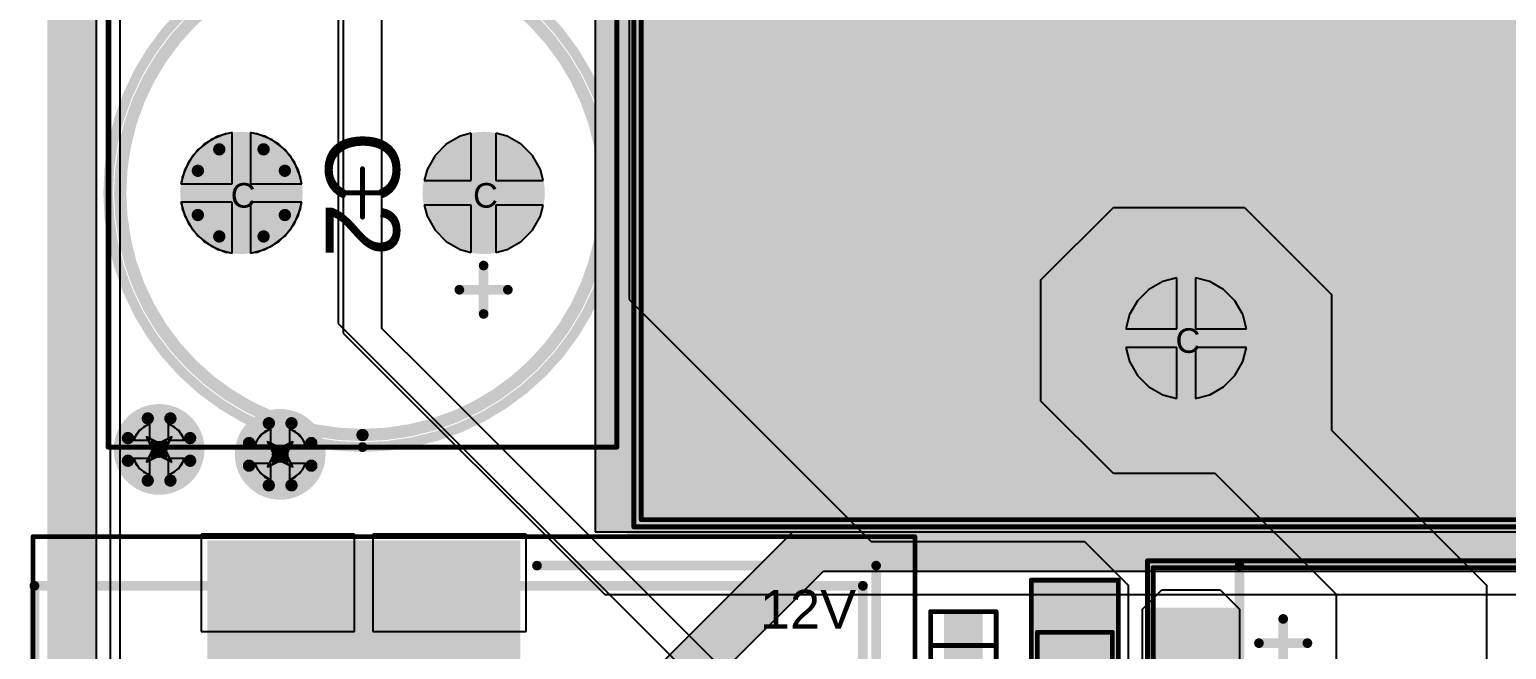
# Model space of a CAD drawing. Header units: millimetres. Extents: x -0.2 to 11.1, y -5.4 to 4.7.
# Drawn here: x -0.034 to 1.166, y 1.983 to 2.487 of the extents above; entities that cross this region are included whole.
import ezdxf

# ---------------------------------------------------------------- set-up
doc = ezdxf.new("R2010")
doc.units = ezdxf.units.MM
doc.header["$MEASUREMENT"] = 0
for name, color, linetype in [('BottomLayer', 5, 'Continuous'), ('BottomSolder', 6, 'Continuous'), ('DrillDrawing', 1, 'Continuous'), ('InternalPlane1', 76, 'Continuous'), ('InternalPlane2', 16, 'Continuous'), ('KeepOutLayer', 6, 'Continuous'), ('Mechanical1', 6, 'Continuous'), ('Mechanical13', 56, 'Continuous'), ('Mechanical3', 76, 'Continuous'), ('Mechanical5', 56, 'Continuous'), ('MultiLayer', 9, 'Continuous'), ('PadHoleLayer', 156, 'Continuous'), ('TopLayer', 1, 'Continuous'), ('TopOverlay', 2, 'Continuous'), ('TopPaste', 8, 'Continuous'), ('TopSolder', 216, 'Continuous'), ('ViaHoleLayer', 16, 'Continuous')]:
    doc.layers.add(name, color=color, linetype=linetype)
doc.styles.add('Arial', font='arial.ttf', dxfattribs={"height": 0.2})

# ---------------------------------------------------------------- blocks, each defined once
blk = doc.blocks.new('SOD_323F_2')
at = {"layer": 'TopLayer'}
for points in [[(-0.0758, -0.0108), (-0.0758, 0.0108), (-0.0344, 0.0108), (-0.0344, -0.0108)], [(0.0344, -0.0108), (0.0344, 0.0108), (0.0758, 0.0108), (0.0758, -0.0108)]]:
    blk.add_hatch(color=1, dxfattribs=at).paths.add_polyline_path(points)
at = {"layer": 'TopPaste'}
for points in [[(-0.0808, -0.0158), (-0.0808, 0.0158), (-0.0294, 0.0158), (-0.0294, -0.0158)], [(0.0294, -0.0158), (0.0294, 0.0158), (0.0808, 0.0158), (0.0808, -0.0158)]]:
    blk.add_hatch(color=8, dxfattribs=at).paths.add_polyline_path(points)
at = {"layer": 'TopSolder'}
for points in [[(-0.0778, -0.0128), (-0.0778, 0.0128), (-0.0325, 0.0128), (-0.0325, -0.0128)], [(0.0325, -0.0128), (0.0325, 0.0128), (0.0778, 0.0128), (0.0778, -0.0128)]]:
    blk.add_hatch(color=216, dxfattribs=at).paths.add_polyline_path(points)
at = {"layer": 'Mechanical1', "const_width": 0.00394}
for points in [[(-0.0531, -0.0266), (-0.0531, 0.0266)], [(0.0531, 0.0266), (-0.0531, 0.0266)], [(0.0531, -0.0266), (0.0531, 0.0266)], [(0.0531, -0.0266), (-0.0531, -0.0266)]]:
    blk.add_lwpolyline(points, dxfattribs=at)
at = {"layer": 'Mechanical1', "const_width": 0.00197}
for points in [[(-0.0541, 0.0266, 1), (-0.0522, 0.0266, 1)], [(-0.0541, 0.0266, 1), (-0.0522, 0.0266, 1)], [(0.0522, 0.0266, 1), (0.0541, 0.0266, 1)], [(0.0522, 0.0266, 1), (0.0541, 0.0266, 1)], [(-0.0541, -0.0266, 1), (-0.0522, -0.0266, 1)], [(-0.0541, -0.0266, 1), (-0.0522, -0.0266, 1)], [(0.0522, -0.0266, 1), (0.0541, -0.0266, 1)], [(0.0522, -0.0266, 1), (0.0541, -0.0266, 1)]]:
    blk.add_lwpolyline(points, format="xyb", close=True, dxfattribs=at)
at = {"layer": 'Mechanical3', "const_width": 0.00394}
for points in [[(-0.0807, -0.0266), (-0.0807, 0.0266)], [(0.0807, 0.0266), (-0.0807, 0.0266)], [(0.0807, -0.0266), (0.0807, 0.0266)], [(0, -0.0197), (0, 0.0197)], [(0.0197, 0), (-0.0197, 0)], [(0.0807, -0.0266), (-0.0807, -0.0266)]]:
    blk.add_lwpolyline(points, dxfattribs=at)
at = {"layer": 'Mechanical3', "const_width": 0.00197}
for points in [[(-0.0817, 0.0266, 1), (-0.0797, 0.0266, 1)], [(-0.0817, 0.0266, 1), (-0.0797, 0.0266, 1)], [(0.0797, 0.0266, 1), (0.0817, 0.0266, 1)], [(0.0797, 0.0266, 1), (0.0817, 0.0266, 1)], [(-0.001, 0.0197, 1), (0.001, 0.0197, 1)], [(-0.0207, 0, 1), (-0.0187, 0, 1)], [(0.0187, 0, 1), (0.0207, 0, 1)], [(-0.001, -0.0197, 1), (0.001, -0.0197, 1)], [(-0.0817, -0.0266, 1), (-0.0797, -0.0266, 1)], [(-0.0817, -0.0266, 1), (-0.0797, -0.0266, 1)], [(0.0797, -0.0266, 1), (0.0817, -0.0266, 1)], [(0.0797, -0.0266, 1), (0.0817, -0.0266, 1)]]:
    blk.add_lwpolyline(points, format="xyb", close=True, dxfattribs=at)
at = {"layer": 'Mechanical5', "const_width": 0.00394}
for points in [[(0.0807, 0.0266), (-0.0807, 0.0266)], [(-0.0807, -0.0266), (-0.0807, 0.0266)], [(0.0807, -0.0266), (0.0807, 0.0266)], [(0.0807, -0.0266), (-0.0807, -0.0266)]]:
    blk.add_lwpolyline(points, dxfattribs=at)
at = {"layer": 'Mechanical5', "const_width": 0.00197}
for points in [[(-0.0817, 0.0266, 1), (-0.0797, 0.0266, 1)], [(-0.0817, 0.0266, 1), (-0.0797, 0.0266, 1)], [(0.0797, 0.0266, 1), (0.0817, 0.0266, 1)], [(0.0797, 0.0266, 1), (0.0817, 0.0266, 1)], [(-0.0817, -0.0266, 1), (-0.0797, -0.0266, 1)], [(-0.0817, -0.0266, 1), (-0.0797, -0.0266, 1)], [(0.0797, -0.0266, 1), (0.0817, -0.0266, 1)], [(0.0797, -0.0266, 1), (0.0817, -0.0266, 1)]]:
    blk.add_lwpolyline(points, format="xyb", close=True, dxfattribs=at)
at = {"layer": 'TopOverlay', "const_width": 0.00787}
for points in [[(0.0315, 0.0266), (-0.0295, 0.0266)], [(-0.0236, -0.0266), (-0.0236, 0.0266)], [(0.0315, -0.0266), (-0.0295, -0.0266)]]:
    blk.add_lwpolyline(points, dxfattribs=at)
at = {"layer": 'TopOverlay', "const_width": 0.00394}
for points in [[(-0.0315, 0.0266, 1), (-0.0276, 0.0266, 1)], [(-0.0256, 0.0266, 1), (-0.0217, 0.0266, 1)], [(0.0295, 0.0266, 1), (0.0335, 0.0266, 1)], [(-0.0315, -0.0266, 1), (-0.0276, -0.0266, 1)], [(-0.0256, -0.0266, 1), (-0.0217, -0.0266, 1)], [(0.0295, -0.0266, 1), (0.0335, -0.0266, 1)]]:
    blk.add_lwpolyline(points, format="xyb", close=True, dxfattribs=at)
at = {"layer": 'Mechanical5'}
blk.add_text('D9', height=0.01969, dxfattribs=at).set_placement((-0.0164, -0.0098))
blk = doc.blocks.new('BV302S_13')
at = {"layer": 'BottomLayer'}
h = blk.add_hatch(color=5, dxfattribs=at)
edge = h.paths.add_edge_path()
edge.add_arc((-0.1969, -0.3937), 0.0394, 0, 360)
at = {"layer": 'BottomSolder'}
h = blk.add_hatch(color=6, dxfattribs=at)
edge = h.paths.add_edge_path()
edge.add_arc((-0.1969, -0.3937), 0.0413, 0, 360)
at = {"layer": 'InternalPlane1'}
h = blk.add_hatch(color=76, dxfattribs=at)
edge = h.paths.add_edge_path()
edge.add_arc((-0.1969, -0.3937), 0.0497, 0, 360)
at = {"layer": 'InternalPlane2'}
h = blk.add_hatch(color=16, dxfattribs=at)
edge = h.paths.add_edge_path()
edge.add_arc((-0.1969, -0.3937), 0.0497, 0, 360)
at = {"layer": 'MultiLayer'}
h = blk.add_hatch(color=9, dxfattribs=at)
edge = h.paths.add_edge_path()
edge.add_arc((-0.1969, -0.3937), 0.0394, 0, 360)
at = {"layer": 'PadHoleLayer'}
h = blk.add_hatch(color=156, dxfattribs=at)
edge = h.paths.add_edge_path()
edge.add_arc((-0.1969, -0.3937), 0.0197, 0, 360)
at = {"layer": 'TopLayer'}
h = blk.add_hatch(color=1, dxfattribs=at)
edge = h.paths.add_edge_path()
edge.add_arc((-0.1969, -0.3937), 0.0394, 0, 360)
at = {"layer": 'TopSolder'}
h = blk.add_hatch(color=216, dxfattribs=at)
edge = h.paths.add_edge_path()
edge.add_arc((-0.1969, -0.3937), 0.0413, 0, 360)
at = {"layer": 'Mechanical1', "const_width": 0.00394}
for points in [[(-0.6398, -0.5413), (-0.6398, 0.5413)], [(-0.6398, -0.5413), (0.6398, -0.5413)]]:
    blk.add_lwpolyline(points, dxfattribs=at)
at = {"layer": 'Mechanical1', "const_width": 0.00197}
blk.add_lwpolyline([(-0.6407, -0.5413, 1), (-0.6388, -0.5413, 1)], format="xyb", close=True, dxfattribs=at)
blk.add_lwpolyline([(-0.6407, -0.5413, 1), (-0.6388, -0.5413, 1)], format="xyb", close=True, dxfattribs=at)
at = {"layer": 'Mechanical3', "const_width": 0.00394}
for points in [[(-0.6457, -0.5472), (-0.6457, 0.5472)], [(-0.6457, -0.5472), (0.6457, -0.5472)]]:
    blk.add_lwpolyline(points, dxfattribs=at)
at = {"layer": 'Mechanical3', "const_width": 0.00197}
blk.add_lwpolyline([(-0.6467, -0.5472, 1), (-0.6447, -0.5472, 1)], format="xyb", close=True, dxfattribs=at)
blk.add_lwpolyline([(-0.6467, -0.5472, 1), (-0.6447, -0.5472, 1)], format="xyb", close=True, dxfattribs=at)
at = {"layer": 'Mechanical5', "const_width": 0.00394}
for points in [[(-0.6457, -0.5472), (-0.6457, 0.5472)], [(-0.6457, -0.5472), (0.6457, -0.5472)]]:
    blk.add_lwpolyline(points, dxfattribs=at)
at = {"layer": 'Mechanical5', "const_width": 0.00197}
blk.add_lwpolyline([(-0.6467, -0.5472, 1), (-0.6447, -0.5472, 1)], format="xyb", close=True, dxfattribs=at)
blk.add_lwpolyline([(-0.6467, -0.5472, 1), (-0.6447, -0.5472, 1)], format="xyb", close=True, dxfattribs=at)
at = {"layer": 'TopOverlay', "const_width": 0.0157}
for points in [[(-0.6457, -0.5472), (-0.6457, 0.5472)], [(-0.6457, -0.5472), (0.6457, -0.5472)]]:
    blk.add_lwpolyline(points, dxfattribs=at)
at = {"layer": 'TopOverlay', "const_width": 0.00787}
blk.add_lwpolyline([(-0.6496, -0.5472, 1), (-0.6417, -0.5472, 1)], format="xyb", close=True, dxfattribs=at)
blk.add_lwpolyline([(-0.6496, -0.5472, 1), (-0.6417, -0.5472, 1)], format="xyb", close=True, dxfattribs=at)
blk = doc.blocks.new('PJ_037AH_SMT_TR_67')
at = {"layer": 'TopLayer'}
blk.add_hatch(color=1, dxfattribs=at).paths.add_polyline_path([(0.0207, 0.1772), (-0.2234, 0.1772), (-0.2234, 0.3307), (0.0207, 0.3307)])
at = {"layer": 'TopPaste'}
blk.add_hatch(color=8, dxfattribs=at).paths.add_polyline_path([(0.0257, 0.1722), (-0.2284, 0.1722), (-0.2284, 0.3357), (0.0257, 0.3357)])
at = {"layer": 'TopSolder'}
blk.add_hatch(color=216, dxfattribs=at).paths.add_polyline_path([(0.0247, 0.1732), (-0.2274, 0.1732), (-0.2274, 0.3347), (0.0247, 0.3347)])
at = {"layer": 'Mechanical1', "const_width": 0.00787}
for points in [[(-0.369, 0.2986), (0.3042, 0.2986)], [(-0.369, -0.2998), (-0.369, 0.2986)], [(0.3042, -0.2998), (0.3042, 0.2986)]]:
    blk.add_lwpolyline(points, dxfattribs=at)
at = {"layer": 'Mechanical1', "const_width": 0.00394}
for points in [[(-0.371, 0.2986, 1), (-0.367, 0.2986, 1)], [(-0.371, 0.2986, 1), (-0.367, 0.2986, 1)], [(0.3022, 0.2986, 1), (0.3062, 0.2986, 1)], [(0.3022, 0.2986, 1), (0.3062, 0.2986, 1)]]:
    blk.add_lwpolyline(points, format="xyb", close=True, dxfattribs=at)
at = {"layer": 'Mechanical3', "const_width": 0.00394}
for points in [[(-0.3701, -0.3386), (-0.3701, 0.3386)], [(-0.3701, 0.3386), (-0.2362, 0.3386)], [(-0.2362, 0.3386), (0.3465, 0.3386)], [(0.3465, -0.3386), (0.3465, 0.3386)]]:
    blk.add_lwpolyline(points, dxfattribs=at)
at = {"layer": 'Mechanical3', "const_width": 0.00197}
for points in [[(-0.3711, 0.3386, 1), (-0.3691, 0.3386, 1)], [(-0.3711, 0.3386, 1), (-0.3691, 0.3386, 1)], [(-0.2372, 0.3386, 1), (-0.2352, 0.3386, 1)], [(-0.2372, 0.3386, 1), (-0.2352, 0.3386, 1)], [(0.3455, 0.3386, 1), (0.3474, 0.3386, 1)], [(0.3455, 0.3386, 1), (0.3474, 0.3386, 1)]]:
    blk.add_lwpolyline(points, format="xyb", close=True, dxfattribs=at)
at = {"layer": 'Mechanical5', "const_width": 0.00394}
for points in [[(-0.3701, 0.3386), (-0.2362, 0.3386)], [(-0.3701, -0.3386), (-0.3701, 0.3386)], [(-0.2362, 0.3386), (0.3465, 0.3386)], [(0.3465, -0.3386), (0.3465, 0.3386)]]:
    blk.add_lwpolyline(points, dxfattribs=at)
at = {"layer": 'Mechanical5', "const_width": 0.00197}
for points in [[(-0.3711, 0.3386, 1), (-0.3691, 0.3386, 1)], [(-0.3711, 0.3386, 1), (-0.3691, 0.3386, 1)], [(-0.2372, 0.3386, 1), (-0.2352, 0.3386, 1)], [(-0.2372, 0.3386, 1), (-0.2352, 0.3386, 1)], [(0.3455, 0.3386, 1), (0.3474, 0.3386, 1)], [(0.3455, 0.3386, 1), (0.3474, 0.3386, 1)]]:
    blk.add_lwpolyline(points, format="xyb", close=True, dxfattribs=at)
at = {"layer": 'TopOverlay', "const_width": 0.00787}
for points in [[(0.0394, 0.315), (0.315, 0.315)], [(0.315, 0.0591), (0.315, 0.315)]]:
    blk.add_lwpolyline(points, dxfattribs=at)
at = {"layer": 'TopOverlay', "const_width": 0.00394}
for points in [[(0.0374, 0.315, 1), (0.0413, 0.315, 1)], [(0.313, 0.315, 1), (0.3169, 0.315, 1)], [(0.313, 0.315, 1), (0.3169, 0.315, 1)]]:
    blk.add_lwpolyline(points, format="xyb", close=True, dxfattribs=at)
blk = doc.blocks.new('F1206_72')
at = {"layer": 'TopLayer'}
for points in [[(-0.1024, -0.0315), (-0.1024, 0.0315), (-0.0394, 0.0315), (-0.0394, -0.0315)], [(0.0394, -0.0315), (0.0394, 0.0315), (0.1024, 0.0315), (0.1024, -0.0315)]]:
    blk.add_hatch(color=1, dxfattribs=at).paths.add_polyline_path(points)
at = {"layer": 'TopPaste'}
for points in [[(-0.1074, -0.0365), (-0.1074, 0.0365), (-0.0344, 0.0365), (-0.0344, -0.0365)], [(0.0344, -0.0365), (0.0344, 0.0365), (0.1074, 0.0365), (0.1074, -0.0365)]]:
    blk.add_hatch(color=8, dxfattribs=at).paths.add_polyline_path(points)
at = {"layer": 'TopSolder'}
for points in [[(-0.1043, -0.0335), (-0.1043, 0.0335), (-0.0374, 0.0335), (-0.0374, -0.0335)], [(0.0374, -0.0335), (0.0374, 0.0335), (0.1043, 0.0335), (0.1043, -0.0335)]]:
    blk.add_hatch(color=216, dxfattribs=at).paths.add_polyline_path(points)
at = {"layer": 'Mechanical1', "const_width": 0.00394}
for points in [[(-0.063, 0.0305), (-0.063, -0.0305)], [(-0.063, 0.0305), (0.0639, 0.0305)], [(0.0639, 0.0305), (0.0639, -0.0305)], [(-0.063, -0.0305), (0.0639, -0.0305)]]:
    blk.add_lwpolyline(points, dxfattribs=at)
at = {"layer": 'Mechanical1', "const_width": 0.00197}
for points in [[(-0.064, 0.0305, 1), (-0.062, 0.0305, 1)], [(-0.064, 0.0305, 1), (-0.062, 0.0305, 1)], [(0.063, 0.0305, 1), (0.0649, 0.0305, 1)], [(0.063, 0.0305, 1), (0.0649, 0.0305, 1)], [(-0.064, -0.0305, 1), (-0.062, -0.0305, 1)], [(-0.064, -0.0305, 1), (-0.062, -0.0305, 1)], [(0.063, -0.0305, 1), (0.0649, -0.0305, 1)], [(0.063, -0.0305, 1), (0.0649, -0.0305, 1)]]:
    blk.add_lwpolyline(points, format="xyb", close=True, dxfattribs=at)
at = {"layer": 'Mechanical3', "const_width": 0.00394}
for points in [[(-0.1063, 0.0354), (0.1063, 0.0354)], [(-0.1063, 0.0354), (-0.1063, -0.0354)], [(0.1063, 0.0354), (0.1063, -0.0354)], [(0, 0.0197), (0, -0.0197)], [(-0.0197, 0), (0.0197, 0)], [(-0.1063, -0.0354), (0.1063, -0.0354)]]:
    blk.add_lwpolyline(points, dxfattribs=at)
at = {"layer": 'Mechanical3', "const_width": 0.00197}
for points in [[(-0.1073, 0.0354, 1), (-0.1053, 0.0354, 1)], [(-0.1073, 0.0354, 1), (-0.1053, 0.0354, 1)], [(0.1053, 0.0354, 1), (0.1073, 0.0354, 1)], [(0.1053, 0.0354, 1), (0.1073, 0.0354, 1)], [(-0.001, 0.0197, 1), (0.001, 0.0197, 1)], [(-0.0207, 0, 1), (-0.0187, 0, 1)], [(0.0187, 0, 1), (0.0207, 0, 1)], [(-0.001, -0.0197, 1), (0.001, -0.0197, 1)], [(-0.1073, -0.0354, 1), (-0.1053, -0.0354, 1)], [(-0.1073, -0.0354, 1), (-0.1053, -0.0354, 1)], [(0.1053, -0.0354, 1), (0.1073, -0.0354, 1)], [(0.1053, -0.0354, 1), (0.1073, -0.0354, 1)]]:
    blk.add_lwpolyline(points, format="xyb", close=True, dxfattribs=at)
at = {"layer": 'Mechanical5', "const_width": 0.00394}
for points in [[(-0.1063, 0.0354), (0.1063, 0.0354)], [(-0.1063, 0.0354), (-0.1063, -0.0354)], [(0.1063, 0.0354), (0.1063, -0.0354)], [(-0.1063, -0.0354), (0.1063, -0.0354)]]:
    blk.add_lwpolyline(points, dxfattribs=at)
at = {"layer": 'Mechanical5', "const_width": 0.00197}
for points in [[(-0.1073, 0.0354, 1), (-0.1053, 0.0354, 1)], [(-0.1073, 0.0354, 1), (-0.1053, 0.0354, 1)], [(0.1053, 0.0354, 1), (0.1073, 0.0354, 1)], [(0.1053, 0.0354, 1), (0.1073, 0.0354, 1)], [(-0.1073, -0.0354, 1), (-0.1053, -0.0354, 1)], [(-0.1073, -0.0354, 1), (-0.1053, -0.0354, 1)], [(0.1053, -0.0354, 1), (0.1073, -0.0354, 1)], [(0.1053, -0.0354, 1), (0.1073, -0.0354, 1)]]:
    blk.add_lwpolyline(points, format="xyb", close=True, dxfattribs=at)
at = {"layer": 'TopOverlay', "const_width": 0.00394}
for points in [[(-0.0335, 0.0315), (0.0335, 0.0315)], [(-0.0335, -0.0315), (0.0335, -0.0315)]]:
    blk.add_lwpolyline(points, dxfattribs=at)
at = {"layer": 'TopOverlay', "const_width": 0.00197}
for points in [[(-0.0344, 0.0315, 1), (-0.0325, 0.0315, 1)], [(0.0325, 0.0315, 1), (0.0344, 0.0315, 1)], [(-0.0344, -0.0315, 1), (-0.0325, -0.0315, 1)], [(0.0325, -0.0315, 1), (0.0344, -0.0315, 1)]]:
    blk.add_lwpolyline(points, format="xyb", close=True, dxfattribs=at)
at = {"layer": 'Mechanical5'}
blk.add_text('F1', height=0.01181, dxfattribs=at).set_placement((-0.0079, -0.0059))
blk = doc.blocks.new('CAP_RADIAL_D10_P5_125')
at = {"layer": 'BottomLayer'}
h = blk.add_hatch(color=5, dxfattribs=at)
edge = h.paths.add_edge_path()
edge.add_arc((0, 0.0984), 0.0394, 0, 360)
h = blk.add_hatch(color=5, dxfattribs=at)
edge = h.paths.add_edge_path()
edge.add_arc((0, -0.0984), 0.0394, 0, 360)
at = {"layer": 'BottomSolder'}
h = blk.add_hatch(color=6, dxfattribs=at)
edge = h.paths.add_edge_path()
edge.add_arc((0, 0.0984), 0.0413, 0, 360)
h = blk.add_hatch(color=6, dxfattribs=at)
edge = h.paths.add_edge_path()
edge.add_arc((0, -0.0984), 0.0413, 0, 360)
at = {"layer": 'InternalPlane1'}
h = blk.add_hatch(color=76, dxfattribs=at)
edge = h.paths.add_edge_path()
edge.add_arc((0, 0.0984), 0.0497, 0, 360)
at = {"layer": 'InternalPlane2'}
h = blk.add_hatch(color=16, dxfattribs=at)
edge = h.paths.add_edge_path()
edge.add_arc((0, 0.0984), 0.0497, 0, 360)
h = blk.add_hatch(color=16, dxfattribs=at)
edge = h.paths.add_edge_path()
edge.add_arc((0, -0.0984), 0.0497, 0, 360)
at = {"layer": 'MultiLayer'}
h = blk.add_hatch(color=9, dxfattribs=at)
edge = h.paths.add_edge_path()
edge.add_arc((0, 0.0984), 0.0394, 0, 360)
h = blk.add_hatch(color=9, dxfattribs=at)
edge = h.paths.add_edge_path()
edge.add_arc((0, -0.0984), 0.0394, 0, 360)
at = {"layer": 'PadHoleLayer'}
h = blk.add_hatch(color=156, dxfattribs=at)
edge = h.paths.add_edge_path()
edge.add_arc((0, 0.0984), 0.0197, 0, 360)
h = blk.add_hatch(color=156, dxfattribs=at)
edge = h.paths.add_edge_path()
edge.add_arc((0, -0.0984), 0.0197, 0, 360)
at = {"layer": 'TopLayer'}
h = blk.add_hatch(color=1, dxfattribs=at)
edge = h.paths.add_edge_path()
edge.add_arc((0, 0.0984), 0.0394, 0, 360)
h = blk.add_hatch(color=1, dxfattribs=at)
edge = h.paths.add_edge_path()
edge.add_arc((0, -0.0984), 0.0394, 0, 360)
at = {"layer": 'TopSolder'}
h = blk.add_hatch(color=216, dxfattribs=at)
edge = h.paths.add_edge_path()
edge.add_arc((0, 0.0984), 0.0413, 0, 360)
h = blk.add_hatch(color=216, dxfattribs=at)
edge = h.paths.add_edge_path()
edge.add_arc((0, -0.0984), 0.0413, 0, 360)
at = {"layer": 'InternalPlane1', "const_width": 0.01}
for points in [[(-0.018, -0.0631, -0.240079), (0.018, -0.0631)], [(-0.0354, -0.1164, -0.240079), (-0.0354, -0.0804)], [(0.0354, -0.0804, -0.240079), (0.0354, -0.1164)], [(0.018, -0.1338, -0.240079), (-0.018, -0.1338)]]:
    blk.add_lwpolyline(points, format="xyb", dxfattribs=at)
at = {"layer": 'InternalPlane1', "const_width": 0.005}
for points in [[(-0.0205, -0.0631, 1), (-0.0155, -0.0631, 1)], [(0.0155, -0.0631, 1), (0.0205, -0.0631, 1)], [(-0.0379, -0.0804, 1), (-0.0329, -0.0804, 1)], [(0.0329, -0.0804, 1), (0.0379, -0.0804, 1)], [(-0.0379, -0.1164, 1), (-0.0329, -0.1164, 1)], [(0.0329, -0.1164, 1), (0.0379, -0.1164, 1)], [(-0.0205, -0.1338, 1), (-0.0155, -0.1338, 1)], [(0.0155, -0.1338, 1), (0.0205, -0.1338, 1)]]:
    blk.add_lwpolyline(points, format="xyb", close=True, dxfattribs=at)
at = {"layer": 'Mechanical1', "const_width": 0.00394}
for points in [[(-0.2067, -0.2067), (-0.2067, 0.2067)], [(0.2067, 0.2067), (-0.2067, 0.2067)], [(0.2067, -0.2067), (0.2067, 0.2067)], [(0.2067, -0.2067), (-0.2067, -0.2067)]]:
    blk.add_lwpolyline(points, dxfattribs=at)
at = {"layer": 'Mechanical1', "const_width": 0.00197}
for points in [[(-0.2077, 0.2067, 1), (-0.2057, 0.2067, 1)], [(-0.2077, 0.2067, 1), (-0.2057, 0.2067, 1)], [(0.2057, 0.2067, 1), (0.2077, 0.2067, 1)], [(0.2057, 0.2067, 1), (0.2077, 0.2067, 1)], [(-0.2077, -0.2067, 1), (-0.2057, -0.2067, 1)], [(-0.2077, -0.2067, 1), (-0.2057, -0.2067, 1)], [(0.2057, -0.2067, 1), (0.2077, -0.2067, 1)], [(0.2057, -0.2067, 1), (0.2077, -0.2067, 1)]]:
    blk.add_lwpolyline(points, format="xyb", close=True, dxfattribs=at)
at = {"layer": 'Mechanical3'}
for points, const_width in [([(0.1969, 0, 1), (-0.1969, 0, 1)], 0.01), ([(-0.001, 0.0197, 1), (0.001, 0.0197, 1)], 0.00197), ([(-0.1994, 0, 1), (-0.1944, 0, 1)], 0.005), ([(-0.0207, 0, 1), (-0.0187, 0, 1)], 0.00197), ([(0.0187, 0, 1), (0.0207, 0, 1)], 0.00197), ([(0.1944, 0, 1), (0.1994, 0, 1)], 0.005), ([(-0.001, -0.0197, 1), (0.001, -0.0197, 1)], 0.00197)]:
    blk.add_lwpolyline(points, format="xyb", close=True, dxfattribs=dict(at, const_width=const_width))
at = {"layer": 'Mechanical3', "const_width": 0.00394}
for points in [[(0, -0.0197), (0, 0.0197)], [(0.0197, 0), (-0.0197, 0)]]:
    blk.add_lwpolyline(points, dxfattribs=at)
at = {"layer": 'Mechanical5'}
for points, const_width in [([(0.1969, 0, 1), (-0.1969, 0, 1)], 0.01), ([(-0.1994, 0, 1), (-0.1944, 0, 1)], 0.005), ([(0.1944, 0, 1), (0.1994, 0, 1)], 0.005)]:
    blk.add_lwpolyline(points, format="xyb", close=True, dxfattribs=dict(at, const_width=const_width))
at = {"layer": 'TopOverlay'}
for points, const_width in [([(0.2067, 0, 1), (-0.2067, 0, 1)], 0.00787), ([(0.0768, 0.1181, 1), (0.0807, 0.1181, 1)], 0.00394), ([(0.0571, 0.0984, 1), (0.061, 0.0984, 1)], 0.00394), ([(0.0965, 0.0984, 1), (0.1004, 0.0984, 1)], 0.00394), ([(0.0768, 0.0787, 1), (0.0807, 0.0787, 1)], 0.00394), ([(-0.2087, 0, 1), (-0.2047, 0, 1)], 0.00394), ([(0.2047, 0, 1), (0.2087, 0, 1)], 0.00394)]:
    blk.add_lwpolyline(points, format="xyb", close=True, dxfattribs=dict(at, const_width=const_width))
at = {"layer": 'TopOverlay', "const_width": 0.00787}
for points in [[(0.0787, 0.0787), (0.0787, 0.1181)], [(0.0984, 0.0984), (0.0591, 0.0984)]]:
    blk.add_lwpolyline(points, dxfattribs=at)
at = {"layer": 'Mechanical5'}
blk.add_text('C2', height=0.06, dxfattribs=at).set_placement((-0.05, -0.03))
blk = doc.blocks.new('DB105S_127')
at = {"layer": 'TopLayer'}
for points in [[(-0.1262, 0.2037), (-0.0789, 0.2037), (-0.0789, 0.1427), (-0.1262, 0.1427)], [(0.0789, 0.2037), (0.1262, 0.2037), (0.1262, 0.1427), (0.0789, 0.1427)], [(-0.1262, -0.1427), (-0.0789, -0.1427), (-0.0789, -0.2037), (-0.1262, -0.2037)], [(0.0789, -0.1427), (0.1262, -0.1427), (0.1262, -0.2037), (0.0789, -0.2037)]]:
    blk.add_hatch(color=1, dxfattribs=at).paths.add_polyline_path(points)
at = {"layer": 'TopPaste'}
for points in [[(-0.1312, 0.2087), (-0.0739, 0.2087), (-0.0739, 0.1377), (-0.1312, 0.1377)], [(0.0739, 0.2087), (0.1312, 0.2087), (0.1312, 0.1377), (0.0739, 0.1377)], [(-0.1312, -0.1377), (-0.0739, -0.1377), (-0.0739, -0.2087), (-0.1312, -0.2087)], [(0.0739, -0.1377), (0.1312, -0.1377), (0.1312, -0.2087), (0.0739, -0.2087)]]:
    blk.add_hatch(color=8, dxfattribs=at).paths.add_polyline_path(points)
at = {"layer": 'TopSolder'}
for points in [[(-0.1281, 0.2057), (-0.077, 0.2057), (-0.077, 0.1407), (-0.1281, 0.1407)], [(0.077, 0.2057), (0.1281, 0.2057), (0.1281, 0.1407), (0.077, 0.1407)], [(-0.1281, -0.1407), (-0.077, -0.1407), (-0.077, -0.2057), (-0.1281, -0.2057)], [(0.077, -0.1407), (0.1281, -0.1407), (0.1281, -0.2057), (0.077, -0.2057)]]:
    blk.add_hatch(color=216, dxfattribs=at).paths.add_polyline_path(points)
at = {"layer": 'Mechanical1', "const_width": 0.00394}
for points in [[(-0.1638, 0.2041), (-0.1638, -0.2053)], [(-0.1638, 0.2041), (0.1638, 0.2041)], [(0.1638, 0.2041), (0.1638, -0.2053)], [(-0.1638, -0.2053), (0.1638, -0.2053)]]:
    blk.add_lwpolyline(points, dxfattribs=at)
at = {"layer": 'Mechanical1', "const_width": 0.00197}
for points in [[(-0.1648, 0.2041, 1), (-0.1628, 0.2041, 1)], [(-0.1648, 0.2041, 1), (-0.1628, 0.2041, 1)], [(0.1628, 0.2041, 1), (0.1648, 0.2041, 1)], [(0.1628, 0.2041, 1), (0.1648, 0.2041, 1)], [(-0.1648, -0.2053, 1), (-0.1628, -0.2053, 1)], [(-0.1648, -0.2053, 1), (-0.1628, -0.2053, 1)], [(0.1628, -0.2053, 1), (0.1648, -0.2053, 1)], [(0.1628, -0.2053, 1), (0.1648, -0.2053, 1)]]:
    blk.add_lwpolyline(points, format="xyb", close=True, dxfattribs=at)
at = {"layer": 'Mechanical3', "const_width": 0.00394}
for points in [[(-0.1693, 0.2087), (-0.1693, -0.2087)], [(-0.1693, 0.2087), (0.1693, 0.2087)], [(0.1693, 0.2087), (0.1693, -0.2087)], [(0, 0.0197), (0, -0.0197)], [(-0.0197, 0), (0.0197, 0)], [(-0.1693, -0.2087), (0.1693, -0.2087)]]:
    blk.add_lwpolyline(points, dxfattribs=at)
at = {"layer": 'Mechanical3', "const_width": 0.00197}
for points in [[(-0.1703, 0.2087, 1), (-0.1683, 0.2087, 1)], [(-0.1703, 0.2087, 1), (-0.1683, 0.2087, 1)], [(0.1683, 0.2087, 1), (0.1703, 0.2087, 1)], [(0.1683, 0.2087, 1), (0.1703, 0.2087, 1)], [(-0.001, 0.0197, 1), (0.001, 0.0197, 1)], [(-0.0207, 0, 1), (-0.0187, 0, 1)], [(0.0187, 0, 1), (0.0207, 0, 1)], [(-0.001, -0.0197, 1), (0.001, -0.0197, 1)], [(-0.1703, -0.2087, 1), (-0.1683, -0.2087, 1)], [(-0.1703, -0.2087, 1), (-0.1683, -0.2087, 1)], [(0.1683, -0.2087, 1), (0.1703, -0.2087, 1)], [(0.1683, -0.2087, 1), (0.1703, -0.2087, 1)]]:
    blk.add_lwpolyline(points, format="xyb", close=True, dxfattribs=at)
at = {"layer": 'Mechanical5', "const_width": 0.00394}
for points in [[(-0.1693, 0.2087), (-0.1693, -0.2087)], [(-0.1693, 0.2087), (0.1693, 0.2087)], [(0.1693, 0.2087), (0.1693, -0.2087)], [(-0.1693, -0.2087), (0.1693, -0.2087)]]:
    blk.add_lwpolyline(points, dxfattribs=at)
at = {"layer": 'Mechanical5', "const_width": 0.00197}
for points in [[(-0.1703, 0.2087, 1), (-0.1683, 0.2087, 1)], [(-0.1703, 0.2087, 1), (-0.1683, 0.2087, 1)], [(0.1683, 0.2087, 1), (0.1703, 0.2087, 1)], [(0.1683, 0.2087, 1), (0.1703, 0.2087, 1)], [(-0.1703, -0.2087, 1), (-0.1683, -0.2087, 1)], [(-0.1703, -0.2087, 1), (-0.1683, -0.2087, 1)], [(0.1683, -0.2087, 1), (0.1703, -0.2087, 1)], [(0.1683, -0.2087, 1), (0.1703, -0.2087, 1)]]:
    blk.add_lwpolyline(points, format="xyb", close=True, dxfattribs=at)
at = {"layer": 'TopOverlay', "const_width": 0.00787}
for points in [[(-0.1654, 0.1339), (0.1654, 0.1339)], [(-0.1654, 0.1339), (-0.1654, -0.1339)], [(0.1654, 0.1339), (0.1654, -0.1339)], [(0.1024, 0.1181), (0.1024, 0.0787)], [(-0.122, 0.0984), (-0.0827, 0.0984)], [(0.0827, 0.0984), (0.122, 0.0984)], [(-0.1654, -0.1339), (0.1654, -0.1339)]]:
    blk.add_lwpolyline(points, dxfattribs=at)
at = {"layer": 'TopOverlay', "const_width": 0.00394}
for points in [[(-0.1673, 0.1339, 1), (-0.1634, 0.1339, 1)], [(-0.1673, 0.1339, 1), (-0.1634, 0.1339, 1)], [(0.1634, 0.1339, 1), (0.1673, 0.1339, 1)], [(0.1634, 0.1339, 1), (0.1673, 0.1339, 1)], [(0.1004, 0.1181, 1), (0.1043, 0.1181, 1)], [(-0.124, 0.0984, 1), (-0.1201, 0.0984, 1)], [(-0.0846, 0.0984, 1), (-0.0807, 0.0984, 1)], [(0.0807, 0.0984, 1), (0.0846, 0.0984, 1)], [(0.1201, 0.0984, 1), (0.124, 0.0984, 1)], [(0.1004, 0.0787, 1), (0.1043, 0.0787, 1)], [(-0.1673, -0.1339, 1), (-0.1634, -0.1339, 1)], [(-0.1673, -0.1339, 1), (-0.1634, -0.1339, 1)], [(0.1634, -0.1339, 1), (0.1673, -0.1339, 1)], [(0.1634, -0.1339, 1), (0.1673, -0.1339, 1)]]:
    blk.add_lwpolyline(points, format="xyb", close=True, dxfattribs=at)
at = {"layer": 'Mechanical5'}
blk.add_text('BR1', height=0.06, dxfattribs=at).set_placement((-0.07, -0.03))
at = {"layer": 'TopOverlay'}
for p in [(-0.1224, -0.1638), (0.0824, -0.1638)]:
    blk.add_text('~', height=0.06, dxfattribs=at).set_placement(p)

msp = doc.modelspace()

# ---------------------------------------------------------------- hatches: boundary and pattern name
at = {"layer": 'BottomLayer'}
h = msp.add_hatch(color=5, dxfattribs=at)
edge = h.paths.add_edge_path()
edge.add_arc((0.0709, 2.1457), 0.0118, 0, 360)
h = msp.add_hatch(color=5, dxfattribs=at)
edge = h.paths.add_edge_path()
edge.add_arc((0.1693, 2.1417), 0.0118, 0, 360)
at = {"layer": 'InternalPlane1'}
msp.add_hatch(color=76, dxfattribs=at).paths.add_polyline_path([(0.4252, 2.0787), (1.7598, 2.0787), (1.7598, 2.6772), (0.4252, 2.6772)])
at = {"layer": 'InternalPlane2'}
msp.add_hatch(color=16, dxfattribs=at).paths.add_polyline_path([(0.4252, 2.0787), (1.7598, 2.0787), (1.7598, 2.6772), (0.4252, 2.6772)])
h = msp.add_hatch(color=16, dxfattribs=at)
edge = h.paths.add_edge_path()
edge.add_arc((0.0709, 2.1457), 0.0369, 0, 360)
h = msp.add_hatch(color=16, dxfattribs=at)
edge = h.paths.add_edge_path()
edge.add_arc((0.1693, 2.1417), 0.0369, 0, 360)
at = {"layer": 'TopLayer'}
h = msp.add_hatch(color=1, dxfattribs=at)
edge = h.paths.add_edge_path()
edge.add_arc((0.0709, 2.1457), 0.0118, 0, 360)
h = msp.add_hatch(color=1, dxfattribs=at)
edge = h.paths.add_edge_path()
edge.add_arc((0.1693, 2.1417), 0.0118, 0, 360)
at = {"layer": 'ViaHoleLayer'}
h = msp.add_hatch(color=16, dxfattribs=at)
edge = h.paths.add_edge_path()
edge.add_arc((0.0709, 2.1457), 0.00689, 0, 360)
h = msp.add_hatch(color=16, dxfattribs=at)
edge = h.paths.add_edge_path()
edge.add_arc((0.1693, 2.1417), 0.00689, 0, 360)

# ---------------------------------------------------------------- linework, layer by layer
at = {"layer": 'BottomLayer'}
for p, q in [((0.0394, 1.9134), (0.0394, 2.8346)), ((0.2205, 2.8425), (0.2205, 2.2402)), ((0.1249, 2.4024), (0.1129, 2.3975)), ((0.1303, 2.4031), (0.1249, 2.4024)), ((0.1303, 2.3618), (0.1303, 2.4031)), ((0.1507, 2.4024), (0.1453, 2.4031)), ((0.1453, 2.4031), (0.1453, 2.3618)), ((0.1627, 2.3975), (0.1507, 2.4024)), ((0.1026, 2.3895), (0.0947, 2.3792)), ((0.1129, 2.3975), (0.1026, 2.3895)), ((0.173, 2.3895), (0.1627, 2.3975)), ((0.1809, 2.3792), (0.173, 2.3895)), ((0.0947, 2.3792), (0.0897, 2.3672)), ((0.1859, 2.3672), (0.1809, 2.3792)), ((0.0897, 2.3672), (0.089, 2.3618)), ((0.1866, 2.3618), (0.1859, 2.3672)), ((0.089, 2.3618), (0.1303, 2.3618)), ((0.1453, 2.3618), (0.1866, 2.3618)), ((0.1303, 2.3468), (0.089, 2.3468)), ((0.089, 2.3468), (0.0897, 2.3414)), ((0.0897, 2.3414), (0.0947, 2.3294)), ((0.1303, 2.3055), (0.1303, 2.3468)), ((0.1866, 2.3468), (0.1453, 2.3468)), ((0.1453, 2.3468), (0.1453, 2.3055)), ((0.1809, 2.3294), (0.1859, 2.3414)), ((0.1859, 2.3414), (0.1866, 2.3468)), ((0.0947, 2.3294), (0.1026, 2.3191)), ((0.173, 2.3191), (0.1809, 2.3294)), ((0.1026, 2.3191), (0.1129, 2.3112)), ((0.1627, 2.3112), (0.173, 2.3191)), ((0.1129, 2.3112), (0.1249, 2.3062)), ((0.1249, 2.3062), (0.1303, 2.3055)), ((0.1453, 2.3055), (0.1507, 2.3062)), ((0.1507, 2.3062), (0.1627, 2.3112)), ((0.2205, 2.2402), (0.4331, 2.0276)), ((0.0551, 2.1614), (0.0503, 2.1542)), ((0.0624, 2.1662), (0.0551, 2.1614)), ((0.0634, 2.1664), (0.0624, 2.1662)), ((0.0634, 2.1532), (0.0634, 2.1664)), ((0.0794, 2.1662), (0.0784, 2.1664)), ((0.0784, 2.1664), (0.0784, 2.1532)), ((0.0866, 2.1614), (0.0794, 2.1662)), ((0.0914, 2.1542), (0.0866, 2.1614)), ((0.1608, 2.1623), (0.1536, 2.1575)), ((0.1618, 2.1625), (0.1608, 2.1623)), ((0.1618, 2.1492), (0.1618, 2.1625)), ((0.1778, 2.1623), (0.1768, 2.1625)), ((0.1768, 2.1625), (0.1768, 2.1492)), ((0.185, 2.1575), (0.1778, 2.1623)), ((0.0503, 2.1542), (0.0501, 2.1532)), ((0.0501, 2.1532), (0.0634, 2.1532)), ((0.0784, 2.1532), (0.0916, 2.1532)), ((0.0916, 2.1532), (0.0914, 2.1542)), ((0.1487, 2.1502), (0.1485, 2.1492)), ((0.1485, 2.1492), (0.1618, 2.1492)), ((0.1536, 2.1575), (0.1487, 2.1502)), ((0.1768, 2.1492), (0.19, 2.1492)), ((0.1898, 2.1502), (0.185, 2.1575)), ((0.19, 2.1492), (0.1898, 2.1502)), ((0.0634, 2.1382), (0.0501, 2.1382)), ((0.0501, 2.1382), (0.0503, 2.1372)), ((0.0503, 2.1372), (0.0551, 2.1299)), ((0.0634, 2.1249), (0.0634, 2.1382)), ((0.0916, 2.1382), (0.0784, 2.1382)), ((0.0784, 2.1382), (0.0784, 2.1249)), ((0.0866, 2.1299), (0.0914, 2.1372)), ((0.0914, 2.1372), (0.0916, 2.1382)), ((0.0551, 2.1299), (0.0624, 2.1251)), ((0.0624, 2.1251), (0.0634, 2.1249)), ((0.0784, 2.1249), (0.0794, 2.1251)), ((0.0794, 2.1251), (0.0866, 2.1299)), ((0.1618, 2.1342), (0.1485, 2.1342)), ((0.1485, 2.1342), (0.1487, 2.1332)), ((0.1487, 2.1332), (0.1536, 2.126)), ((0.1536, 2.126), (0.1608, 2.1212)), ((0.1618, 2.121), (0.1618, 2.1342)), ((0.19, 2.1342), (0.1768, 2.1342)), ((0.1768, 2.1342), (0.1768, 2.121)), ((0.1778, 2.1212), (0.185, 2.126)), ((0.185, 2.126), (0.1898, 2.1332)), ((0.1898, 2.1332), (0.19, 2.1342)), ((0.1608, 2.1212), (0.1618, 2.121)), ((0.1768, 2.121), (0.1778, 2.1212)), ((0.4331, 2.0276), (1.7559, 2.0276))]:
    msp.add_line(p, q, dxfattribs=at)
at = {"layer": 'DrillDrawing', "const_width": 0.002}
for points in [[(0.0609, 2.1557), (0.0709, 2.1507)], [(0.0609, 2.1557), (0.0659, 2.1457)], [(0.0649, 2.1517), (0.0709, 2.1487)], [(0.0649, 2.1517), (0.0679, 2.1457)], [(0.0709, 2.1507), (0.0809, 2.1557)], [(0.0709, 2.1487), (0.0769, 2.1517)], [(0.0739, 2.1457), (0.0769, 2.1517)], [(0.0759, 2.1457), (0.0809, 2.1557)], [(0.1593, 2.1517), (0.1693, 2.1467)], [(0.1593, 2.1517), (0.1643, 2.1417)], [(0.1633, 2.1477), (0.1693, 2.1447)], [(0.1633, 2.1477), (0.1663, 2.1417)], [(0.1693, 2.1467), (0.1793, 2.1517)], [(0.1693, 2.1447), (0.1753, 2.1477)], [(0.1723, 2.1417), (0.1753, 2.1477)], [(0.1743, 2.1417), (0.1793, 2.1517)], [(0.0609, 2.1357), (0.0659, 2.1457)], [(0.0609, 2.1357), (0.0709, 2.1407)], [(0.0649, 2.1397), (0.0679, 2.1457)], [(0.0649, 2.1397), (0.0709, 2.1427)], [(0.0709, 2.1427), (0.0769, 2.1397)], [(0.0709, 2.1407), (0.0809, 2.1357)], [(0.0739, 2.1457), (0.0769, 2.1397)], [(0.0759, 2.1457), (0.0809, 2.1357)], [(0.1593, 2.1317), (0.1643, 2.1417)], [(0.1593, 2.1317), (0.1693, 2.1367)], [(0.1633, 2.1357), (0.1663, 2.1417)], [(0.1633, 2.1357), (0.1693, 2.1387)], [(0.1693, 2.1387), (0.1753, 2.1357)], [(0.1693, 2.1367), (0.1793, 2.1317)], [(0.1723, 2.1417), (0.1753, 2.1357)], [(0.1743, 2.1417), (0.1793, 2.1317)]]:
    msp.add_lwpolyline(points, dxfattribs=at)
at = {"layer": 'DrillDrawing', "const_width": 0.001}
for points in [[(0.0604, 2.1557, 1), (0.0614, 2.1557, 1)], [(0.0604, 2.1557, 1), (0.0614, 2.1557, 1)], [(0.0644, 2.1517, 1), (0.0654, 2.1517, 1)], [(0.0644, 2.1517, 1), (0.0654, 2.1517, 1)], [(0.0704, 2.1507, 1), (0.0714, 2.1507, 1)], [(0.0704, 2.1507, 1), (0.0714, 2.1507, 1)], [(0.0704, 2.1487, 1), (0.0714, 2.1487, 1)], [(0.0704, 2.1487, 1), (0.0714, 2.1487, 1)], [(0.0764, 2.1517, 1), (0.0774, 2.1517, 1)], [(0.0764, 2.1517, 1), (0.0774, 2.1517, 1)], [(0.0804, 2.1557, 1), (0.0814, 2.1557, 1)], [(0.0804, 2.1557, 1), (0.0814, 2.1557, 1)], [(0.1588, 2.1517, 1), (0.1598, 2.1517, 1)], [(0.1588, 2.1517, 1), (0.1598, 2.1517, 1)], [(0.1628, 2.1477, 1), (0.1638, 2.1477, 1)], [(0.1628, 2.1477, 1), (0.1638, 2.1477, 1)], [(0.1748, 2.1477, 1), (0.1758, 2.1477, 1)], [(0.1748, 2.1477, 1), (0.1758, 2.1477, 1)], [(0.1788, 2.1517, 1), (0.1798, 2.1517, 1)], [(0.1788, 2.1517, 1), (0.1798, 2.1517, 1)], [(0.0604, 2.1357, 1), (0.0614, 2.1357, 1)], [(0.0604, 2.1357, 1), (0.0614, 2.1357, 1)], [(0.0644, 2.1397, 1), (0.0654, 2.1397, 1)], [(0.0644, 2.1397, 1), (0.0654, 2.1397, 1)], [(0.0654, 2.1457, 1), (0.0664, 2.1457, 1)], [(0.0654, 2.1457, 1), (0.0664, 2.1457, 1)], [(0.0674, 2.1457, 1), (0.0684, 2.1457, 1)], [(0.0674, 2.1457, 1), (0.0684, 2.1457, 1)], [(0.0704, 2.1427, 1), (0.0714, 2.1427, 1)], [(0.0704, 2.1427, 1), (0.0714, 2.1427, 1)], [(0.0704, 2.1407, 1), (0.0714, 2.1407, 1)], [(0.0704, 2.1407, 1), (0.0714, 2.1407, 1)], [(0.0734, 2.1457, 1), (0.0744, 2.1457, 1)], [(0.0734, 2.1457, 1), (0.0744, 2.1457, 1)], [(0.0754, 2.1457, 1), (0.0764, 2.1457, 1)], [(0.0754, 2.1457, 1), (0.0764, 2.1457, 1)], [(0.0764, 2.1397, 1), (0.0774, 2.1397, 1)], [(0.0764, 2.1397, 1), (0.0774, 2.1397, 1)], [(0.0804, 2.1357, 1), (0.0814, 2.1357, 1)], [(0.0804, 2.1357, 1), (0.0814, 2.1357, 1)], [(0.1628, 2.1357, 1), (0.1638, 2.1357, 1)], [(0.1628, 2.1357, 1), (0.1638, 2.1357, 1)], [(0.1638, 2.1417, 1), (0.1648, 2.1417, 1)], [(0.1638, 2.1417, 1), (0.1648, 2.1417, 1)], [(0.1658, 2.1417, 1), (0.1668, 2.1417, 1)], [(0.1658, 2.1417, 1), (0.1668, 2.1417, 1)], [(0.1688, 2.1467, 1), (0.1698, 2.1467, 1)], [(0.1688, 2.1467, 1), (0.1698, 2.1467, 1)], [(0.1688, 2.1447, 1), (0.1698, 2.1447, 1)], [(0.1688, 2.1447, 1), (0.1698, 2.1447, 1)], [(0.1688, 2.1387, 1), (0.1698, 2.1387, 1)], [(0.1688, 2.1387, 1), (0.1698, 2.1387, 1)], [(0.1688, 2.1367, 1), (0.1698, 2.1367, 1)], [(0.1688, 2.1367, 1), (0.1698, 2.1367, 1)], [(0.1718, 2.1417, 1), (0.1728, 2.1417, 1)], [(0.1718, 2.1417, 1), (0.1728, 2.1417, 1)], [(0.1738, 2.1417, 1), (0.1748, 2.1417, 1)], [(0.1738, 2.1417, 1), (0.1748, 2.1417, 1)], [(0.1748, 2.1357, 1), (0.1758, 2.1357, 1)], [(0.1748, 2.1357, 1), (0.1758, 2.1357, 1)], [(0.1588, 2.1317, 1), (0.1598, 2.1317, 1)], [(0.1588, 2.1317, 1), (0.1598, 2.1317, 1)], [(0.1788, 2.1317, 1), (0.1798, 2.1317, 1)], [(0.1788, 2.1317, 1), (0.1798, 2.1317, 1)]]:
    msp.add_lwpolyline(points, format="xyb", close=True, dxfattribs=at)
at = {"layer": 'InternalPlane1'}
for p, q in [((0.0201, 0.9843), (0.0201, 2.878)), ((0.4252, 2.622), (0.4252, 2.0787)), ((0.4252, 2.0787), (1.7598, 2.0787))]:
    msp.add_line(p, q, dxfattribs=at)
at = {"layer": 'InternalPlane1', "const_width": 0.04}
msp.add_lwpolyline([(0, 0), (0, 3.6063)], dxfattribs=at)
at = {"layer": 'InternalPlane1', "const_width": 0.01}
for points in [[(0.0617, 2.1709, -0.176327), (0.0801, 2.1709)], [(0.1601, 2.167, -0.176327), (0.1785, 2.167)], [(0.0456, 2.1365, -0.176327), (0.0456, 2.1549)], [(0.0961, 2.1549, -0.176327), (0.0961, 2.1365)], [(0.144, 2.1325, -0.176327), (0.144, 2.1509)], [(0.1946, 2.1509, -0.176327), (0.1946, 2.1325)], [(0.0801, 2.1204, -0.176327), (0.0617, 2.1204)], [(0.1785, 2.1165, -0.176327), (0.1601, 2.1165)]]:
    msp.add_lwpolyline(points, format="xyb", dxfattribs=at)
at = {"layer": 'InternalPlane1', "const_width": 0.005}
for points in [[(0.0592, 2.1709, 1), (0.0642, 2.1709, 1)], [(0.0776, 2.1709, 1), (0.0826, 2.1709, 1)], [(0.1576, 2.167, 1), (0.1626, 2.167, 1)], [(0.176, 2.167, 1), (0.181, 2.167, 1)], [(0.0431, 2.1549, 1), (0.0481, 2.1549, 1)], [(0.0936, 2.1549, 1), (0.0986, 2.1549, 1)], [(0.1415, 2.1509, 1), (0.1465, 2.1509, 1)], [(0.1921, 2.1509, 1), (0.1971, 2.1509, 1)], [(0.0431, 2.1365, 1), (0.0481, 2.1365, 1)], [(0.0936, 2.1365, 1), (0.0986, 2.1365, 1)], [(0.1415, 2.1325, 1), (0.1465, 2.1325, 1)], [(0.1921, 2.1325, 1), (0.1971, 2.1325, 1)], [(0.0592, 2.1204, 1), (0.0642, 2.1204, 1)], [(0.0776, 2.1204, 1), (0.0826, 2.1204, 1)], [(0.1576, 2.1165, 1), (0.1626, 2.1165, 1)], [(0.176, 2.1165, 1), (0.181, 2.1165, 1)]]:
    msp.add_lwpolyline(points, format="xyb", close=True, dxfattribs=at)
at = {"layer": 'InternalPlane2'}
for p, q in [((0.0201, 0.9843), (0.0201, 2.878)), ((0.4252, 2.622), (0.4252, 2.0787)), ((0.5858, 2.0787), (0.3952, 1.8882)), ((0.4252, 2.0787), (0.5858, 2.0787)), ((0.4295, 1.8657), (0.6107, 2.0468)), ((0.6107, 2.0468), (1.7283, 2.0468))]:
    msp.add_line(p, q, dxfattribs=at)
at = {"layer": 'InternalPlane2', "const_width": 0.04}
for points in [[(0, 0), (0, 3.6063)], [(0.4094, 1.874), (0.6024, 2.0669)], [(0.6024, 2.0669), (1.7283, 2.0669)]]:
    msp.add_lwpolyline(points, dxfattribs=at)
at = {"layer": 'InternalPlane2', "const_width": 0.02}
msp.add_lwpolyline([(0.5924, 2.0669, 1), (0.6124, 2.0669, 1)], format="xyb", close=True, dxfattribs=at)
msp.add_lwpolyline([(0.5924, 2.0669, 1), (0.6124, 2.0669, 1)], format="xyb", close=True, dxfattribs=at)
at = {"layer": 'KeepOutLayer', "const_width": 0.01}
msp.add_lwpolyline([(0, 0), (0, 3.6063)], dxfattribs=at)
at = {"layer": 'Mechanical13', "const_width": 0.016}
msp.add_lwpolyline([(-0.0079, 0.9488), (-0.0079, 3.6142)], dxfattribs=at)
at = {"layer": 'TopLayer'}
for p, q in [((0.2165, 2.8346), (0.2165, 2.248)), ((0.252, 2.2441), (0.252, 2.8346)), ((0.4528, 2.8307), (0.4528, 2.2677)), ((0.0315, 1.0481), (0.0315, 2.8102)), ((0.1187, 2.4003), (0.1075, 2.3938)), ((0.1303, 2.4034), (0.1187, 2.4003)), ((0.1303, 2.3618), (0.1303, 2.4034)), ((0.1569, 2.4003), (0.1453, 2.4034)), ((0.1453, 2.4034), (0.1453, 2.3618)), ((0.1681, 2.3938), (0.1569, 2.4003)), ((0.3156, 2.4003), (0.3043, 2.3938)), ((0.3246, 2.4028), (0.3156, 2.4003)), ((0.3246, 2.3643), (0.3246, 2.4028)), ((0.3537, 2.4003), (0.3446, 2.4028)), ((0.3446, 2.4028), (0.3446, 2.3643)), ((0.365, 2.3938), (0.3537, 2.4003)), ((0.1075, 2.3938), (0.0983, 2.3846)), ((0.1773, 2.3846), (0.1681, 2.3938)), ((0.3043, 2.3938), (0.2951, 2.3846)), ((0.3742, 2.3846), (0.365, 2.3938)), ((0.0983, 2.3846), (0.0918, 2.3734)), ((0.1838, 2.3734), (0.1773, 2.3846)), ((0.2951, 2.3846), (0.2886, 2.3734)), ((0.3807, 2.3734), (0.3742, 2.3846)), ((0.0918, 2.3734), (0.0887, 2.3618)), ((0.1869, 2.3618), (0.1838, 2.3734)), ((0.2886, 2.3734), (0.2862, 2.3643)), ((0.2862, 2.3643), (0.3246, 2.3643)), ((0.3446, 2.3643), (0.3831, 2.3643)), ((0.3831, 2.3643), (0.3807, 2.3734)), ((0.0887, 2.3618), (0.1303, 2.3618)), ((0.1453, 2.3618), (0.1869, 2.3618)), ((0.1303, 2.3468), (0.0887, 2.3468)), ((0.0887, 2.3468), (0.0918, 2.3353)), ((0.1303, 2.3052), (0.1303, 2.3468)), ((0.1869, 2.3468), (0.1453, 2.3468)), ((0.1453, 2.3468), (0.1453, 2.3052)), ((0.1838, 2.3353), (0.1869, 2.3468)), ((0.3246, 2.3443), (0.2862, 2.3443)), ((0.2862, 2.3443), (0.2886, 2.3353)), ((0.3246, 2.3059), (0.3246, 2.3443)), ((0.3831, 2.3443), (0.3446, 2.3443)), ((0.3446, 2.3443), (0.3446, 2.3059)), ((0.3807, 2.3353), (0.3831, 2.3443)), ((0.7874, 2.2835), (0.8465, 2.3425)), ((0.8465, 2.3425), (0.9528, 2.3425)), ((0.9528, 2.3425), (1.0236, 2.2717)), ((0.0918, 2.3353), (0.0983, 2.324)), ((0.1773, 2.324), (0.1838, 2.3353)), ((0.2886, 2.3353), (0.2951, 2.324)), ((0.3742, 2.324), (0.3807, 2.3353)), ((0.0983, 2.324), (0.1075, 2.3148)), ((0.1681, 2.3148), (0.1773, 2.324)), ((0.2951, 2.324), (0.3043, 2.3148)), ((0.365, 2.3148), (0.3742, 2.324)), ((0.1075, 2.3148), (0.1187, 2.3083)), ((0.1187, 2.3083), (0.1303, 2.3052)), ((0.1453, 2.3052), (0.1569, 2.3083)), ((0.1569, 2.3083), (0.1681, 2.3148)), ((0.3043, 2.3148), (0.3156, 2.3083)), ((0.3156, 2.3083), (0.3246, 2.3059)), ((0.3446, 2.3059), (0.3537, 2.3083)), ((0.3537, 2.3083), (0.365, 2.3148)), ((0.7874, 2.185), (0.7874, 2.2835)), ((0.8865, 2.2822), (0.8752, 2.2757)), ((0.898, 2.2853), (0.8865, 2.2822)), ((0.898, 2.2437), (0.898, 2.2853)), ((0.9246, 2.2822), (0.913, 2.2853)), ((0.913, 2.2853), (0.913, 2.2437)), ((0.9358, 2.2757), (0.9246, 2.2822)), ((0.8752, 2.2757), (0.866, 2.2665)), ((0.945, 2.2665), (0.9358, 2.2757)), ((1.0236, 2.2717), (1.0236, 2.1614)), ((0.4528, 2.2677), (0.6496, 2.0709)), ((0.866, 2.2665), (0.8595, 2.2553)), ((0.9515, 2.2553), (0.945, 2.2665)), ((0.2165, 2.248), (0.5233, 1.9413)), ((0.8595, 2.2553), (0.8564, 2.2437)), ((0.9546, 2.2437), (0.9515, 2.2553)), ((0.2913, 2.2047), (0.252, 2.2441)), ((0.8564, 2.2437), (0.898, 2.2437)), ((0.913, 2.2437), (0.9546, 2.2437)), ((0.898, 2.2287), (0.8564, 2.2287)), ((0.8564, 2.2287), (0.8595, 2.2172)), ((0.898, 2.1871), (0.898, 2.2287)), ((0.9546, 2.2287), (0.913, 2.2287)), ((0.913, 2.2287), (0.913, 2.1871)), ((0.9515, 2.2172), (0.9546, 2.2287)), ((0.8595, 2.2172), (0.866, 2.2059)), ((0.945, 2.2059), (0.9515, 2.2172)), ((0.5551, 1.9409), (0.2913, 2.2047)), ((0.866, 2.2059), (0.8752, 2.1967)), ((0.8752, 2.1967), (0.8865, 2.1902)), ((0.9246, 2.1902), (0.9358, 2.1967)), ((0.9358, 2.1967), (0.945, 2.2059)), ((0.8465, 2.126), (0.7874, 2.185)), ((0.8865, 2.1902), (0.898, 2.1871)), ((0.913, 2.1871), (0.9246, 2.1902)), ((0.0585, 2.1642), (0.0524, 2.158)), ((0.0634, 2.1662), (0.0585, 2.1642)), ((0.0634, 2.1532), (0.0634, 2.1662)), ((0.0832, 2.1642), (0.0784, 2.1662)), ((0.0784, 2.1662), (0.0784, 2.1532)), ((0.0894, 2.158), (0.0832, 2.1642)), ((0.1569, 2.1602), (0.1508, 2.1541)), ((0.1618, 2.1622), (0.1569, 2.1602)), ((0.1618, 2.1492), (0.1618, 2.1622)), ((0.1816, 2.1602), (0.1768, 2.1622)), ((0.1768, 2.1622), (0.1768, 2.1492)), ((0.1878, 2.1541), (0.1816, 2.1602)), ((1.0236, 2.1614), (1.1496, 2.0354)), ((0.0524, 2.158), (0.0504, 2.1532)), ((0.0504, 2.1532), (0.0634, 2.1532)), ((0.0784, 2.1532), (0.0914, 2.1532)), ((0.0914, 2.1532), (0.0894, 2.158)), ((0.1508, 2.1541), (0.1488, 2.1492)), ((0.1488, 2.1492), (0.1618, 2.1492)), ((0.1768, 2.1492), (0.1898, 2.1492)), ((0.1898, 2.1492), (0.1878, 2.1541)), ((0.0634, 2.1382), (0.0504, 2.1382)), ((0.0504, 2.1382), (0.0524, 2.1333)), ((0.0634, 2.1252), (0.0634, 2.1382)), ((0.0914, 2.1382), (0.0784, 2.1382)), ((0.0784, 2.1382), (0.0784, 2.1252)), ((0.0894, 2.1333), (0.0914, 2.1382)), ((0.0524, 2.1333), (0.0585, 2.1272)), ((0.0585, 2.1272), (0.0634, 2.1252)), ((0.0784, 2.1252), (0.0832, 2.1272)), ((0.0832, 2.1272), (0.0894, 2.1333)), ((0.1618, 2.1342), (0.1488, 2.1342)), ((0.1488, 2.1342), (0.1508, 2.1294)), ((0.1508, 2.1294), (0.1569, 2.1232)), ((0.1618, 2.1212), (0.1618, 2.1342)), ((0.1898, 2.1342), (0.1768, 2.1342)), ((0.1768, 2.1342), (0.1768, 2.1212)), ((0.1816, 2.1232), (0.1878, 2.1294)), ((0.1878, 2.1294), (0.1898, 2.1342)), ((0.9291, 2.126), (0.8465, 2.126)), ((1.0276, 2.0276), (0.9291, 2.126)), ((0.1569, 2.1232), (0.1618, 2.1212)), ((0.1768, 2.1212), (0.1816, 2.1232)), ((0.2297, 2.0769), (0.1052, 2.0769)), ((0.1052, 2.0769), (0.1052, 1.9977)), ((0.2297, 1.9977), (0.2297, 2.0769)), ((0.3693, 2.0769), (0.2447, 2.0769)), ((0.2447, 2.0769), (0.2447, 1.9977)), ((0.3693, 1.9977), (0.3693, 2.0769)), ((0.6496, 2.0709), (0.8228, 2.0709)), ((0.8228, 2.0709), (0.8583, 2.0354)), ((0.8583, 2.0354), (0.8583, 1.9724)), ((0.8701, 2.0157), (0.8858, 2.0315)), ((0.8858, 2.0315), (0.9331, 2.0315)), ((0.9331, 2.0315), (0.9488, 2.0157)), ((1.1496, 2.0354), (1.1496, 1.9409)), ((1.0276, 1.9016), (1.0276, 2.0276)), ((0.8701, 1.9646), (0.8701, 2.0157)), ((0.9488, 2.0157), (0.9488, 1.9173)), ((0.1052, 1.9977), (0.2297, 1.9977)), ((0.2447, 1.9977), (0.3693, 1.9977))]:
    msp.add_line(p, q, dxfattribs=at)

# ---------------------------------------------------------------- block references
for name, p in [('BV302S_13', (1.1024, 2.6299)), ('PJ_037AH_SMT_TR_67', (0.3386, 1.7362))]:
    msp.add_blockref(name, p)
for name, p, rotation in [('CAP_RADIAL_D10_P5_125', (0.2362, 2.3543), 270), ('DB105S_127', (1.0827, 1.8858), 90), ('F1206_72', (0.815, 1.9331), 90), ('SOD_323F_2', (0.7244, 1.9331), 270)]:
    msp.add_blockref(name, p, dxfattribs=dict(rotation=rotation))

# ---------------------------------------------------------------- texts
at = {"layer": 'DrillDrawing', "style": 'Arial'}
for p in [(0.1291, 2.3423), (0.326, 2.3423), (0.8968, 2.2242)]:
    msp.add_text('C', height=0.02, dxfattribs=at).set_placement(p)
at = {"layer": 'TopOverlay', "style": 'Arial'}
msp.add_text('12V', height=0.0315, dxfattribs=at).set_placement((0.5591, 2))

doc.saveas('drawing.dxf')
